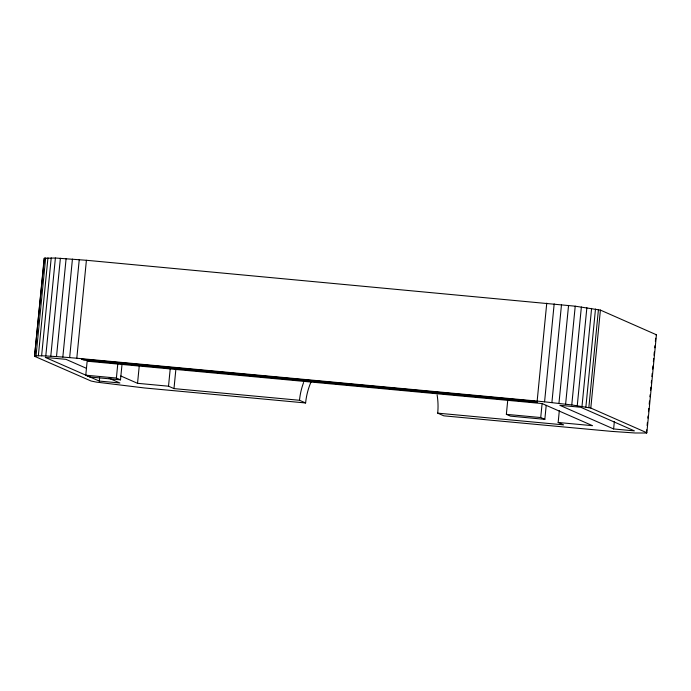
<?xml version="1.0" encoding="UTF-8"?>
<svg xmlns="http://www.w3.org/2000/svg" width="691" height="691" viewBox="0 0 691 691"><rect width="100%" height="100%" fill="white"/><g stroke="black" fill="none" stroke-linecap="round" stroke-linejoin="round"><path stroke-width="1.04" d="M311.347 381.225A69.929 69.35 -66.3 0 0 305.612 402.965L144.583 387.971L96.282 382.088L91.1 381.026L34.55 356.28L44.155 258.313L55.392 258.011L86.41 260.274L575.223 306.191L600.401 310.086L656.45 334.781L646.845 432.756L646.379 433.007L635.124 432.989L611.76 431.4L443.821 415.835L437.705 413.149A69.929 69.35 -66.3 0 0 437.118 394.932M34.55 356.28L44.388 258.028M34.783 356.003L36.053 355.83L45.666 257.855M36.053 355.83L38.35 355.77L47.955 257.795M38.35 355.77L41.615 355.813L51.22 257.847M41.615 355.813L45.787 355.977L55.392 258.011M45.787 355.977L50.78 356.245L60.385 258.27M50.78 356.245L56.498 356.608L66.103 258.641M56.498 356.608L62.829 357.074L72.434 259.099M62.829 357.074L69.644 357.618L79.249 259.652M69.644 357.618L76.805 358.24L86.41 260.274M122.065 363.855L120.502 379.851L89.89 377.001L85.779 375.196L87.152 361.203L542.098 403.544L592.533 425.682L558.164 422.486L559.313 410.713M109.1 378.262L119.88 382.987L99.314 381.078L99.634 377.899M120.502 379.851L116.39 378.046L117.764 364.053M305.612 402.965L299.497 400.279L173.985 388.601L168.518 386.2L137.544 383.315L139.211 366.282M168.518 386.2L170.193 369.089M173.985 388.601L175.868 369.348M546.21 405.349L544.836 419.342L510.468 416.146L506.356 414.341L507.73 400.348M76.805 358.24L537.149 401.091L546.762 303.124M544.836 419.342L540.725 417.545L542.098 403.544M646.845 432.756L590.796 408.053L571.768 404.935L544.577 401.825L554.182 303.859M551.893 402.594L561.498 304.627M558.95 403.38L568.555 305.405M565.618 404.166L575.223 306.191M571.768 404.935L581.373 306.968M577.261 405.677L586.866 307.702M581.995 406.368L591.6 308.402M585.882 407.008L595.487 309.032M588.836 407.569L598.441 309.603M590.796 408.053L600.401 310.086M613.625 428.947L559.848 405.315L580.76 407.258L634.398 430.882L613.625 428.947L614.351 421.527M646.379 433.007L646.698 429.811M647.113 425.552L647.424 422.356M647.847 418.098L648.054 415.965M648.469 411.706L648.78 408.511M649.203 404.252L649.514 401.056M649.929 396.798L650.145 394.665M650.559 390.406L650.87 387.21M651.293 382.952L651.501 380.827M651.915 376.569L652.226 373.373M652.649 369.115L652.96 365.919M653.375 361.661L653.695 358.465M654.006 355.269L654.317 352.073M654.731 347.815L654.947 345.681M655.362 341.423L655.673 338.227M655.992 335.031L656.45 334.781M85.779 375.196L116.39 378.046M506.356 414.341L540.725 417.545M437.705 413.149L563.58 424.861L558.164 422.486M537.149 401.091L544.577 401.825M120.804 375.973L137.544 383.315M86.556 368.372L65.973 359.346L45.304 357.42L99.314 381.078M299.497 400.279A69.929 69.35 -66.3 0 1 303.608 382.503M534.912 401.307L81.521 359.104L83.991 360.192L537.382 402.395L534.912 401.307"/></g></svg>
